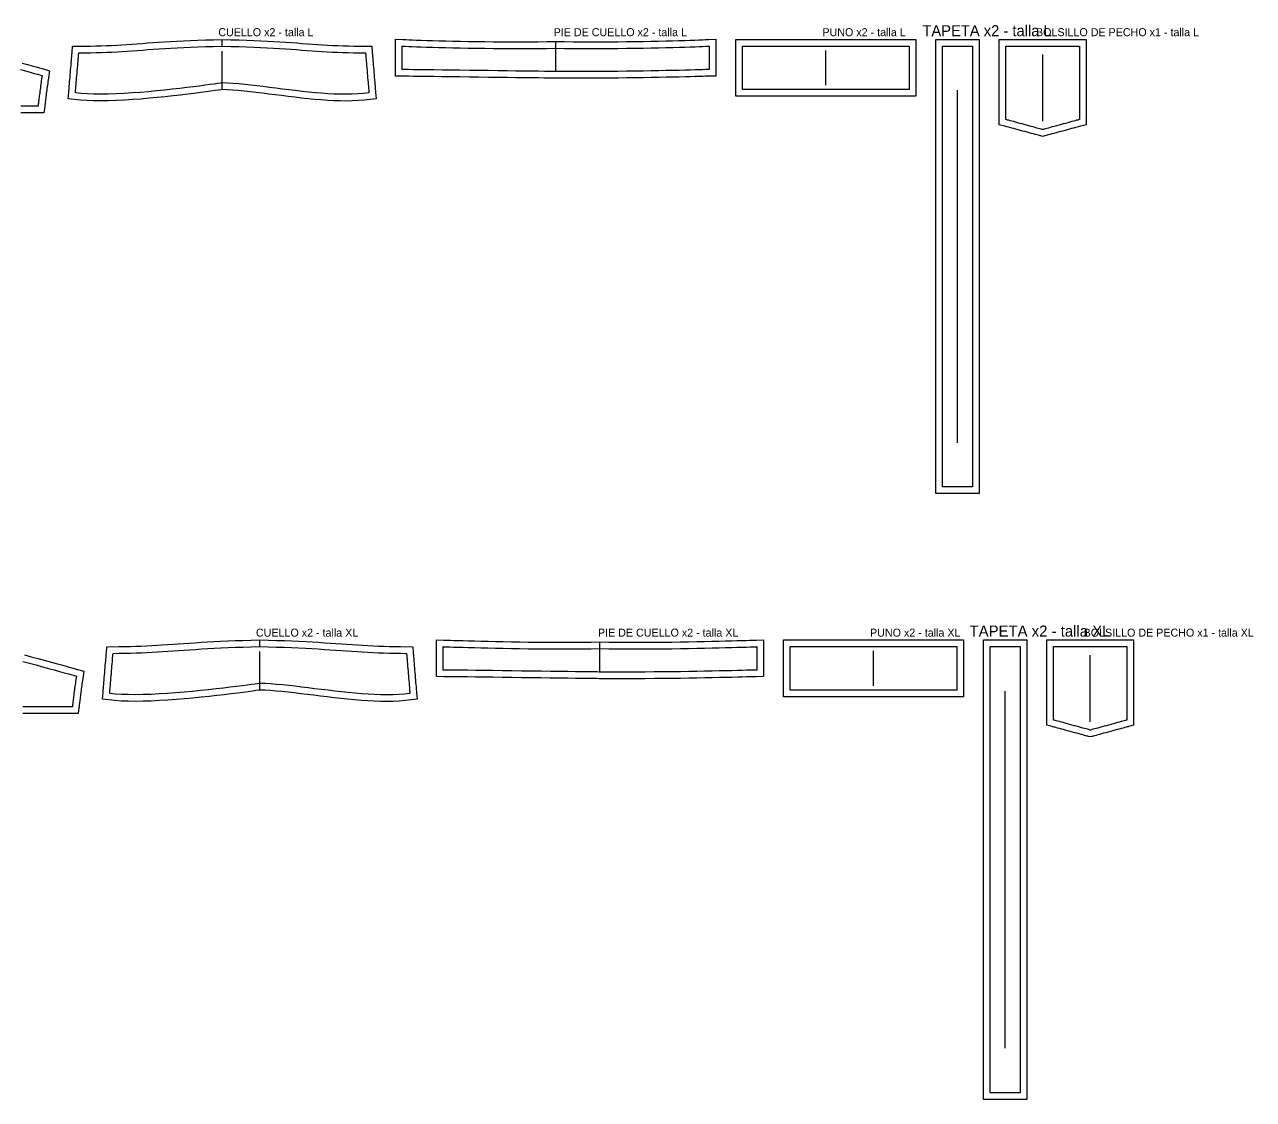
# Model space of a CAD drawing. Header units: centimetres. Extents: x -1 to 372, y -344 to 3.
# Drawn here: x 187.5 to 371.7, y -334.9 to -173.8 of the extents above; entities that cross this region are included whole.
import ezdxf

# ---------------------------------------------------------------- set-up
doc = ezdxf.new("R2010")
doc.units = ezdxf.units.CM
for name, color, linetype in [('15_SeamAllowance', 4, 'CONTINUOUS'), ('1_Boundary', 7, 'CONTINUOUS'), ('4_Notch', 1, 'CONTINUOUS'), ('5_Grainline', 3, 'CONTINUOUS'), ('8_Text', 7, 'CONTINUOUS')]:
    doc.layers.add(name, color=color, linetype=linetype)

msp = doc.modelspace()

# ---------------------------------------------------------------- linework, layer by layer
at = {"layer": '15_SeamAllowance'}
for points in [[(217.14, -175.9998), (218.4424, -176.0283), (219.6591, -176.0622), (220.8136, -176.1011), (221.9104, -176.1444), (222.9539, -176.1916), (223.9486, -176.242), (224.8991, -176.2951), (225.8097, -176.3501), (226.6849, -176.4065), (227.5291, -176.4636), (228.3468, -176.5208), (229.1424, -176.5775), (229.9205, -176.6331), (230.6855, -176.687), (231.442, -176.7385), (232.1947, -176.7871), (232.9481, -176.8322), (233.7069, -176.8731), (234.4759, -176.9094), (235.2599, -176.9404), (236.0635, -176.9656), (236.8916, -176.9843), (237.7488, -176.996), (239.5605, -177.0041), (239.6391, -177.9473), (239.6464, -178.035), (239.658, -178.1748), (239.6736, -178.3614), (239.6926, -178.5897), (239.7147, -178.8545), (239.7393, -179.1505), (239.7662, -179.4725), (239.7947, -179.8154), (239.8246, -180.1739), (239.8554, -180.5428), (239.8865, -180.917), (239.9177, -181.2911), (239.9485, -181.66), (239.9783, -182.0185), (240.0069, -182.3614), (240.0338, -182.6834), (240.0584, -182.9795), (240.0805, -183.2442), (240.0995, -183.4725), (240.1151, -183.6591), (240.1267, -183.7989), (240.134, -183.8866), (240.2166, -184.8776), (238.4365, -185.0919), (237.5664, -185.1616), (236.6743, -185.2018), (235.7621, -185.2154), (234.8322, -185.2048), (233.8867, -185.1725), (232.9281, -185.121), (231.9588, -185.0526), (230.9811, -184.9695), (229.9976, -184.8742), (229.0108, -184.7688), (228.0233, -184.6557), (227.0377, -184.537), (226.0567, -184.415), (225.0829, -184.2919), (224.1191, -184.17), (223.168, -184.0514), (222.2325, -183.9385), (221.3153, -183.8333), (220.4193, -183.738), (219.5476, -183.6549), (218.7032, -183.5861), (217.8892, -183.5336), (217.1934, -183.5033), (217.2084, -183.501), (216.9733, -183.536), (216.5961, -183.5911), (216.0878, -183.6638), (215.4593, -183.7516), (214.7215, -183.852), (213.8851, -183.9627), (212.9611, -184.0811), (211.9603, -184.2047), (210.8935, -184.3311), (209.7716, -184.4577), (208.6053, -184.5822), (207.4054, -184.702), (206.1826, -184.8148), (204.9478, -184.9178), (203.7115, -185.0088), (202.4843, -185.0852), (201.2766, -185.1445), (200.0989, -185.1841), (198.9613, -185.2014), (197.8734, -185.1938), (196.8445, -185.1584), (195.8831, -185.0918), (194.0629, -184.883), (194.146, -183.8866), (194.1533, -183.7989), (194.1649, -183.6591), (194.1805, -183.4725), (194.1995, -183.2442), (194.2216, -182.9795), (194.2462, -182.6834), (194.2731, -182.3614), (194.3017, -182.0185), (194.3315, -181.66), (194.3623, -181.2911), (194.3935, -180.917), (194.4246, -180.5428), (194.4554, -180.1739), (194.4853, -179.8154), (194.5138, -179.4725), (194.5407, -179.1505), (194.5653, -178.8545), (194.5874, -178.5897), (194.6064, -178.3614), (194.622, -178.1748), (194.6336, -178.035), (194.6409, -177.9473), (194.7195, -177.0041), (196.5312, -176.996), (197.3884, -176.9843), (198.2165, -176.9656), (199.0201, -176.9404), (199.8041, -176.9094), (200.5731, -176.8731), (201.3319, -176.8322), (202.0853, -176.7871), (202.838, -176.7385), (203.5945, -176.687), (204.3595, -176.6331), (205.1376, -176.5775), (205.9332, -176.5208), (206.7509, -176.4636), (207.5951, -176.4065), (208.4703, -176.3501), (209.3809, -176.2951), (210.3314, -176.242), (211.3261, -176.1916), (212.3696, -176.1444), (213.4664, -176.1011), (214.6209, -176.0622), (215.8376, -176.0283)], [(267.14, -176.2999), (268.4755, -176.3215), (269.8069, -176.3361), (271.1471, -176.3445), (272.4896, -176.3472), (273.8282, -176.3447), (275.1564, -176.3375), (276.468, -176.3262), (277.7566, -176.3112), (279.016, -176.2931), (280.2397, -176.2724), (281.4215, -176.2496), (282.555, -176.2253), (283.634, -176.1999), (284.6521, -176.174), (285.6031, -176.1481), (286.4807, -176.1227), (287.2784, -176.0983), (287.9901, -176.0755), (288.6094, -176.0548), (289.1301, -176.0367), (289.5458, -176.0218), (289.8502, -176.0104), (290.0372, -176.0033), (291.14, -175.9599), (291.14, -177.0177), (291.14, -177.0689), (291.14, -177.1504), (291.14, -177.2593), (291.14, -177.3924), (291.14, -177.5469), (291.14, -177.7195), (291.14, -177.9074), (291.14, -178.1074), (291.14, -178.3166), (291.14, -178.5318), (291.14, -178.75), (291.14, -178.9682), (291.14, -179.1834), (291.14, -179.3926), (291.14, -179.5926), (291.14, -179.7805), (291.14, -179.9531), (291.14, -180.1076), (291.14, -180.2407), (291.14, -180.3496), (291.14, -180.4311), (291.14, -180.4823), (291.14, -181.469), (290.1071, -181.5015), (289.9184, -181.5073), (289.612, -181.5166), (289.1942, -181.5288), (288.6713, -181.5436), (288.0497, -181.5606), (287.3355, -181.5794), (286.5351, -181.5997), (285.6548, -181.621), (284.7009, -181.643), (283.6796, -181.6652), (282.5972, -181.6873), (281.46, -181.7089), (280.2744, -181.7296), (279.0465, -181.7489), (277.7826, -181.7666), (276.4891, -181.7822), (275.1723, -181.7953), (273.8382, -181.8055), (272.4934, -181.8125), (271.1439, -181.8158), (269.7961, -181.8151), (268.4562, -181.8099), (267.1297, -181.8), (267.0105, -181.7984), (266.6744, -181.794), (266.1387, -181.787), (265.4233, -181.7777), (264.5481, -181.7663), (263.5332, -181.753), (262.3985, -181.7382), (261.164, -181.7221), (259.8496, -181.705), (258.4753, -181.6871), (257.0611, -181.6686), (255.627, -181.6499), (254.1928, -181.6312), (252.7786, -181.6128), (251.4043, -181.5948), (250.0899, -181.5777), (248.8554, -181.5616), (247.7207, -181.5468), (246.7058, -181.5336), (245.8307, -181.5221), (245.1152, -181.5128), (244.5795, -181.5058), (244.2434, -181.5014), (243.14, -181.487), (243.14, -180.4823), (243.14, -180.4311), (243.14, -180.3496), (243.14, -180.2407), (243.14, -180.1076), (243.14, -179.9531), (243.14, -179.7805), (243.14, -179.5926), (243.14, -179.3926), (243.14, -179.1834), (243.14, -178.9682), (243.14, -178.75), (243.14, -178.5318), (243.14, -178.3166), (243.14, -178.1074), (243.14, -177.9074), (243.14, -177.7195), (243.14, -177.5469), (243.14, -177.3924), (243.14, -177.2593), (243.14, -177.1504), (243.14, -177.0689), (243.14, -177.0177), (243.14, -175.9599), (244.2428, -176.0033), (244.4298, -176.0104), (244.7342, -176.0218), (245.1499, -176.0367), (245.6706, -176.0548), (246.2899, -176.0755), (247.0016, -176.0983), (247.7993, -176.1227), (248.6769, -176.1481), (249.6279, -176.174), (250.646, -176.1999), (251.725, -176.2253), (252.8585, -176.2496), (254.0403, -176.2724), (255.264, -176.2931), (256.5234, -176.3112), (257.812, -176.3262), (259.1236, -176.3375), (260.4518, -176.3447), (261.7904, -176.3472), (263.1329, -176.3445), (264.4731, -176.3361), (265.8045, -176.3215)], [(294.14, -176), (295.2666, -176), (295.6319, -176), (296.2142, -176), (296.9919, -176), (297.9431, -176), (299.0462, -176), (300.2796, -176), (301.6215, -176), (303.0502, -176), (304.5439, -176), (306.0811, -176), (307.64, -176), (309.1989, -176), (310.7361, -176), (312.2298, -176), (313.6585, -176), (315.0004, -176), (316.2337, -176), (317.3369, -176), (318.2881, -176), (319.0658, -176), (319.6481, -176), (320.0134, -176), (321.14, -176), (321.14, -177.0329), (321.14, -177.1279), (321.14, -177.2793), (321.14, -177.4815), (321.14, -177.7288), (321.14, -178.0156), (321.14, -178.3363), (321.14, -178.6852), (321.14, -179.0566), (321.14, -179.445), (321.14, -179.8447), (321.14, -180.25), (321.14, -180.6553), (321.14, -181.055), (321.14, -181.4434), (321.14, -181.8148), (321.14, -182.1637), (321.14, -182.4844), (321.14, -182.7712), (321.14, -183.0185), (321.14, -183.2207), (321.14, -183.3721), (321.14, -183.4671), (321.14, -184.5), (320.0134, -184.5), (319.6481, -184.5), (319.0658, -184.5), (318.2881, -184.5), (317.3369, -184.5), (316.2337, -184.5), (315.0004, -184.5), (313.6585, -184.5), (312.2298, -184.5), (310.7361, -184.5), (309.1989, -184.5), (307.64, -184.5), (306.0811, -184.5), (304.5439, -184.5), (303.0502, -184.5), (301.6215, -184.5), (300.2796, -184.5), (299.0462, -184.5), (297.9431, -184.5), (296.9919, -184.5), (296.2142, -184.5), (295.6319, -184.5), (295.2666, -184.5), (294.14, -184.5), (294.14, -183.4671), (294.14, -183.3721), (294.14, -183.2207), (294.14, -183.0185), (294.14, -182.7712), (294.14, -182.4844), (294.14, -182.1637), (294.14, -181.8148), (294.14, -181.4434), (294.14, -181.055), (294.14, -180.6553), (294.14, -180.25), (294.14, -179.8447), (294.14, -179.445), (294.14, -179.0566), (294.14, -178.6852), (294.14, -178.3363), (294.14, -178.0156), (294.14, -177.7288), (294.14, -177.4815), (294.14, -177.2793), (294.14, -177.1279), (294.14, -177.0329)], [(324.14, -176), (325.1628, -176), (325.2285, -176), (325.3334, -176), (325.4733, -176), (325.6446, -176), (325.8431, -176), (326.0651, -176), (326.3067, -176), (326.5638, -176), (326.8327, -176), (327.1094, -176), (327.39, -176), (327.6706, -176), (327.9473, -176), (328.2162, -176), (328.4733, -176), (328.7149, -176), (328.9369, -176), (329.1354, -176), (329.3067, -176), (329.4466, -176), (329.5515, -176), (329.6172, -176), (330.64, -176), (330.64, -177.3344), (330.64, -178.2992), (330.64, -179.8372), (330.64, -181.8911), (330.64, -184.4035), (330.64, -187.3172), (330.64, -190.5747), (330.64, -194.1189), (330.64, -197.8923), (330.64, -201.8377), (330.64, -205.8977), (330.64, -210.015), (330.64, -214.1323), (330.64, -218.1923), (330.64, -222.1377), (330.64, -225.9111), (330.64, -229.4553), (330.64, -232.7128), (330.64, -235.6265), (330.64, -238.1389), (330.64, -240.1928), (330.64, -241.7308), (330.64, -242.6956), (330.64, -244.03), (329.6172, -244.03), (329.5515, -244.03), (329.4466, -244.03), (329.3067, -244.03), (329.1354, -244.03), (328.9369, -244.03), (328.7149, -244.03), (328.4733, -244.03), (328.2162, -244.03), (327.9473, -244.03), (327.6706, -244.03), (327.39, -244.03), (327.1094, -244.03), (326.8327, -244.03), (326.5638, -244.03), (326.3067, -244.03), (326.0651, -244.03), (325.8431, -244.03), (325.6446, -244.03), (325.4733, -244.03), (325.3334, -244.03), (325.2285, -244.03), (325.1628, -244.03), (324.14, -244.03), (324.14, -242.6956), (324.14, -241.7308), (324.14, -240.1928), (324.14, -238.1389), (324.14, -235.6265), (324.14, -232.7128), (324.14, -229.4553), (324.14, -225.9111), (324.14, -222.1377), (324.14, -218.1923), (324.14, -214.1323), (324.14, -210.015), (324.14, -205.8977), (324.14, -201.8377), (324.14, -197.8923), (324.14, -194.1189), (324.14, -190.5747), (324.14, -187.3172), (324.14, -184.4035), (324.14, -181.8911), (324.14, -179.8372), (324.14, -178.2992), (324.14, -177.3344)], [(333.64, -176), (334.6957, -176), (334.8564, -176), (335.1127, -176), (335.4548, -176), (335.8734, -176), (336.3587, -176), (336.9014, -176), (337.4919, -176), (338.1205, -176), (338.7777, -176), (339.4541, -176), (340.14, -176), (340.8259, -176), (341.5023, -176), (342.1595, -176), (342.7881, -176), (343.3786, -176), (343.9212, -176), (344.4066, -176), (344.8252, -176), (345.1673, -176), (345.4236, -176), (345.5843, -176), (346.64, -176), (346.64, -177.0557), (346.64, -177.2164), (346.64, -177.4727), (346.64, -177.8148), (346.64, -178.2334), (346.64, -178.7188), (346.64, -179.2614), (346.64, -179.8519), (346.64, -180.4805), (346.64, -181.1377), (346.64, -181.8141), (346.64, -182.5), (346.64, -183.1859), (346.64, -183.8623), (346.64, -184.5195), (346.64, -185.1481), (346.64, -185.7386), (346.64, -186.2813), (346.64, -186.7666), (346.64, -187.1852), (346.64, -187.5273), (346.64, -187.7836), (346.64, -187.9443), (346.64, -188.7638), (345.8753, -188.9724), (345.7949, -188.9943), (345.6668, -189.0292), (345.4957, -189.0759), (345.2864, -189.1329), (345.0437, -189.1991), (344.7724, -189.2731), (344.4772, -189.3537), (344.1629, -189.4394), (343.8343, -189.529), (343.4961, -189.6212), (343.1531, -189.7148), (342.8102, -189.8083), (342.472, -189.9005), (342.1434, -189.9902), (341.829, -190.0759), (341.5338, -190.1564), (341.2625, -190.2304), (341.0198, -190.2966), (340.8105, -190.3537), (340.6394, -190.4003), (340.5113, -190.4352), (340.431, -190.4572), (340.14, -190.5365), (339.849, -190.4572), (339.7687, -190.4352), (339.6406, -190.4003), (339.4695, -190.3537), (339.2602, -190.2966), (339.0175, -190.2304), (338.7462, -190.1564), (338.451, -190.0759), (338.1366, -189.9902), (337.808, -189.9005), (337.4698, -189.8083), (337.1269, -189.7148), (336.7839, -189.6212), (336.4457, -189.529), (336.1171, -189.4394), (335.8028, -189.3537), (335.5076, -189.2731), (335.2363, -189.1991), (334.9936, -189.1329), (334.7843, -189.0759), (334.6132, -189.0292), (334.4851, -188.9943), (334.4047, -188.9724), (333.64, -188.7638), (333.64, -187.9443), (333.64, -187.7836), (333.64, -187.5273), (333.64, -187.1852), (333.64, -186.7666), (333.64, -186.2813), (333.64, -185.7386), (333.64, -185.1481), (333.64, -184.5195), (333.64, -183.8623), (333.64, -183.1859), (333.64, -182.5), (333.64, -181.8141), (333.64, -181.1377), (333.64, -180.4805), (333.64, -179.8519), (333.64, -179.2614), (333.64, -178.7188), (333.64, -178.2334), (333.64, -177.8148), (333.64, -177.4727), (333.64, -177.2164), (333.64, -177.0557)], [(222.78, -265.9998), (224.0849, -266.0283), (225.3087, -266.0622), (226.4746, -266.101), (227.5867, -266.1444), (228.649, -266.1916), (229.6655, -266.242), (230.6403, -266.295), (231.5775, -266.35), (232.4809, -266.4063), (233.3548, -266.4634), (234.203, -266.5206), (235.0297, -266.5773), (235.839, -266.6329), (236.6348, -266.6868), (237.4214, -266.7384), (238.2029, -266.787), (238.9834, -266.8321), (239.7673, -266.8731), (240.5588, -266.9094), (241.3621, -266.9404), (242.1816, -266.9656), (243.0215, -266.9843), (243.8862, -266.996), (245.7005, -267.0041), (245.7791, -267.9473), (245.7864, -268.035), (245.798, -268.1748), (245.8136, -268.3614), (245.8326, -268.5897), (245.8547, -268.8545), (245.8793, -269.1505), (245.9062, -269.4725), (245.9347, -269.8154), (245.9646, -270.1739), (245.9954, -270.5428), (246.0265, -270.917), (246.0577, -271.2911), (246.0885, -271.66), (246.1183, -272.0185), (246.1469, -272.3614), (246.1738, -272.6834), (246.1984, -272.9795), (246.2205, -273.2442), (246.2395, -273.4725), (246.2551, -273.6591), (246.2667, -273.7989), (246.274, -273.8866), (246.3566, -274.8779), (244.5734, -275.092), (243.696, -275.1616), (242.7923, -275.2018), (241.8651, -275.2154), (240.9166, -275.2048), (239.9497, -275.1726), (238.967, -275.1211), (237.9713, -275.0527), (236.9655, -274.9698), (235.9525, -274.8745), (234.9353, -274.7692), (233.9168, -274.6561), (232.9002, -274.5374), (231.8885, -274.4154), (230.8847, -274.2924), (229.8922, -274.1704), (228.914, -274.0518), (227.9534, -273.9388), (227.0137, -273.8335), (226.0983, -273.7382), (225.2105, -273.655), (224.3539, -273.5862), (223.5321, -273.5337), (222.8312, -273.5032), (222.8414, -273.5017), (222.5991, -273.5366), (222.2104, -273.5917), (221.6867, -273.6643), (221.0393, -273.7521), (220.2796, -273.8526), (219.4187, -273.9632), (218.468, -274.0815), (217.4388, -274.2051), (216.3424, -274.3314), (215.1899, -274.458), (213.9926, -274.5825), (212.7618, -274.7023), (211.5086, -274.8149), (210.2442, -274.918), (208.9796, -275.0089), (207.7259, -275.0853), (206.4939, -275.1445), (205.2945, -275.1841), (204.1382, -275.2014), (203.0351, -275.1938), (201.9948, -275.1584), (201.0261, -275.0918), (199.2029, -274.8834), (199.286, -273.8866), (199.2933, -273.7989), (199.3049, -273.6591), (199.3205, -273.4725), (199.3395, -273.2442), (199.3616, -272.9795), (199.3862, -272.6834), (199.4131, -272.3614), (199.4417, -272.0185), (199.4715, -271.66), (199.5023, -271.2911), (199.5335, -270.917), (199.5646, -270.5428), (199.5954, -270.1739), (199.6253, -269.8154), (199.6538, -269.4725), (199.6807, -269.1505), (199.7053, -268.8545), (199.7274, -268.5897), (199.7464, -268.3614), (199.762, -268.1748), (199.7736, -268.035), (199.7809, -267.9473), (199.8595, -267.0041), (201.6738, -266.996), (202.5385, -266.9843), (203.3784, -266.9656), (204.1979, -266.9404), (205.0012, -266.9094), (205.7927, -266.8731), (206.5766, -266.8321), (207.3571, -266.787), (208.1386, -266.7384), (208.9252, -266.6868), (209.721, -266.6329), (210.5303, -266.5773), (211.357, -266.5206), (212.2052, -266.4634), (213.0791, -266.4063), (213.9825, -266.35), (214.9197, -266.295), (215.8945, -266.242), (216.911, -266.1916), (217.9733, -266.1444), (219.0854, -266.101), (220.2513, -266.0622), (221.4751, -266.0283)], [(273.78, -266.2999), (275.118, -266.3215), (276.4567, -266.3361), (277.8085, -266.3445), (279.1666, -266.3472), (280.5243, -266.3447), (281.8747, -266.3375), (283.211, -266.3262), (284.5265, -266.3112), (285.8145, -266.2931), (287.0682, -266.2724), (288.2808, -266.2496), (289.4456, -266.2252), (290.5559, -266.1998), (291.6049, -266.1739), (292.5858, -266.148), (293.492, -266.1226), (294.3167, -266.0983), (295.0531, -266.0755), (295.6946, -266.0548), (296.2343, -266.0367), (296.6656, -266.0217), (296.9818, -266.0104), (297.1761, -266.0032), (298.28, -265.9615), (298.28, -267.0177), (298.28, -267.0689), (298.28, -267.1504), (298.28, -267.2593), (298.28, -267.3924), (298.28, -267.5469), (298.28, -267.7195), (298.28, -267.9074), (298.28, -268.1074), (298.28, -268.3166), (298.28, -268.5318), (298.28, -268.75), (298.28, -268.9682), (298.28, -269.1834), (298.28, -269.3926), (298.28, -269.5926), (298.28, -269.7805), (298.28, -269.9531), (298.28, -270.1076), (298.28, -270.2407), (298.28, -270.3496), (298.28, -270.4311), (298.28, -270.4823), (298.28, -271.4701), (297.2434, -271.5016), (297.0474, -271.5074), (296.7294, -271.5166), (296.2961, -271.5288), (295.7543, -271.5436), (295.1106, -271.5606), (294.3719, -271.5794), (293.5447, -271.5997), (292.6359, -271.621), (291.6521, -271.643), (290.6001, -271.6652), (289.4867, -271.6873), (288.3184, -271.7089), (287.102, -271.7296), (285.8443, -271.7489), (284.552, -271.7666), (283.2317, -271.7822), (281.8902, -271.7953), (280.5342, -271.8055), (279.1704, -271.8125), (277.8054, -271.8158), (276.4459, -271.8151), (275.0987, -271.8099), (273.7699, -271.8), (273.6482, -271.7984), (273.3049, -271.794), (272.7575, -271.787), (272.0265, -271.7777), (271.1323, -271.7663), (270.0954, -271.753), (268.936, -271.7382), (267.6746, -271.7221), (266.3317, -271.705), (264.9275, -271.6871), (263.4826, -271.6686), (262.0172, -271.6499), (260.5519, -271.6312), (259.1069, -271.6128), (257.7028, -271.5948), (256.3598, -271.5777), (255.0985, -271.5616), (253.9391, -271.5468), (252.9021, -271.5336), (252.008, -271.5221), (251.277, -271.5128), (250.7296, -271.5058), (250.3862, -271.5014), (249.28, -271.4873), (249.28, -270.4823), (249.28, -270.4311), (249.28, -270.3496), (249.28, -270.2407), (249.28, -270.1076), (249.28, -269.9531), (249.28, -269.7805), (249.28, -269.5926), (249.28, -269.3926), (249.28, -269.1834), (249.28, -268.9682), (249.28, -268.75), (249.28, -268.5318), (249.28, -268.3166), (249.28, -268.1074), (249.28, -267.9074), (249.28, -267.7195), (249.28, -267.5469), (249.28, -267.3924), (249.28, -267.2593), (249.28, -267.1504), (249.28, -267.0689), (249.28, -267.0177), (249.28, -265.9615), (250.3839, -266.0032), (250.5782, -266.0104), (250.8944, -266.0217), (251.3257, -266.0367), (251.8654, -266.0548), (252.5069, -266.0755), (253.2433, -266.0983), (254.068, -266.1226), (254.9742, -266.148), (255.9551, -266.1739), (257.0041, -266.1998), (258.1144, -266.2252), (259.2792, -266.2496), (260.4918, -266.2724), (261.7455, -266.2931), (263.0335, -266.3112), (264.349, -266.3262), (265.6853, -266.3375), (267.0357, -266.3447), (268.3934, -266.3472), (269.7515, -266.3445), (271.1033, -266.3361), (272.442, -266.3215)], [(301.28, -266), (302.4066, -266), (302.7719, -266), (303.3542, -266), (304.1319, -266), (305.0831, -266), (306.1862, -266), (307.4196, -266), (308.7615, -266), (310.1902, -266), (311.6839, -266), (313.2211, -266), (314.78, -266), (316.3389, -266), (317.8761, -266), (319.3698, -266), (320.7985, -266), (322.1404, -266), (323.3737, -266), (324.4769, -266), (325.4281, -266), (326.2058, -266), (326.7881, -266), (327.1534, -266), (328.28, -266), (328.28, -267.0329), (328.28, -267.1279), (328.28, -267.2793), (328.28, -267.4815), (328.28, -267.7288), (328.28, -268.0156), (328.28, -268.3363), (328.28, -268.6852), (328.28, -269.0566), (328.28, -269.445), (328.28, -269.8447), (328.28, -270.25), (328.28, -270.6553), (328.28, -271.055), (328.28, -271.4434), (328.28, -271.8148), (328.28, -272.1637), (328.28, -272.4844), (328.28, -272.7712), (328.28, -273.0185), (328.28, -273.2207), (328.28, -273.3721), (328.28, -273.4671), (328.28, -274.5), (327.1534, -274.5), (326.7881, -274.5), (326.2058, -274.5), (325.4281, -274.5), (324.4769, -274.5), (323.3737, -274.5), (322.1404, -274.5), (320.7985, -274.5), (319.3698, -274.5), (317.8761, -274.5), (316.3389, -274.5), (314.78, -274.5), (313.2211, -274.5), (311.6839, -274.5), (310.1902, -274.5), (308.7615, -274.5), (307.4196, -274.5), (306.1862, -274.5), (305.0831, -274.5), (304.1319, -274.5), (303.3542, -274.5), (302.7719, -274.5), (302.4066, -274.5), (301.28, -274.5), (301.28, -273.4671), (301.28, -273.3721), (301.28, -273.2207), (301.28, -273.0185), (301.28, -272.7712), (301.28, -272.4844), (301.28, -272.1637), (301.28, -271.8148), (301.28, -271.4434), (301.28, -271.055), (301.28, -270.6553), (301.28, -270.25), (301.28, -269.8447), (301.28, -269.445), (301.28, -269.0566), (301.28, -268.6852), (301.28, -268.3363), (301.28, -268.0156), (301.28, -267.7288), (301.28, -267.4815), (301.28, -267.2793), (301.28, -267.1279), (301.28, -267.0329)], [(331.28, -266), (332.3028, -266), (332.3685, -266), (332.4734, -266), (332.6133, -266), (332.7846, -266), (332.9831, -266), (333.2051, -266), (333.4467, -266), (333.7038, -266), (333.9727, -266), (334.2494, -266), (334.53, -266), (334.8106, -266), (335.0873, -266), (335.3562, -266), (335.6133, -266), (335.8549, -266), (336.0769, -266), (336.2754, -266), (336.4467, -266), (336.5866, -266), (336.6915, -266), (336.7572, -266), (337.78, -266), (337.78, -267.3386), (337.78, -268.3155), (337.78, -269.8729), (337.78, -271.9526), (337.78, -274.4966), (337.78, -277.4469), (337.78, -280.7454), (337.78, -284.3341), (337.78, -288.1549), (337.78, -292.1499), (337.78, -296.2609), (337.78, -300.43), (337.78, -304.5991), (337.78, -308.7101), (337.78, -312.7051), (337.78, -316.5259), (337.78, -320.1146), (337.78, -323.4131), (337.78, -326.3634), (337.78, -328.9074), (337.78, -330.9871), (337.78, -332.5445), (337.78, -333.5214), (337.78, -334.86), (336.7572, -334.86), (336.6915, -334.86), (336.5866, -334.86), (336.4467, -334.86), (336.2754, -334.86), (336.0769, -334.86), (335.8549, -334.86), (335.6133, -334.86), (335.3562, -334.86), (335.0873, -334.86), (334.8106, -334.86), (334.53, -334.86), (334.2494, -334.86), (333.9727, -334.86), (333.7038, -334.86), (333.4467, -334.86), (333.2051, -334.86), (332.9831, -334.86), (332.7846, -334.86), (332.6133, -334.86), (332.4734, -334.86), (332.3685, -334.86), (332.3028, -334.86), (331.28, -334.86), (331.28, -333.5214), (331.28, -332.5445), (331.28, -330.9871), (331.28, -328.9074), (331.28, -326.3634), (331.28, -323.4131), (331.28, -320.1146), (331.28, -316.5259), (331.28, -312.7051), (331.28, -308.7101), (331.28, -304.5991), (331.28, -300.43), (331.28, -296.2609), (331.28, -292.1499), (331.28, -288.1549), (331.28, -284.3341), (331.28, -280.7454), (331.28, -277.4469), (331.28, -274.4966), (331.28, -271.9526), (331.28, -269.8729), (331.28, -268.3155), (331.28, -267.3386)], [(340.78, -266), (341.8357, -266), (341.9964, -266), (342.2527, -266), (342.5948, -266), (343.0134, -266), (343.4987, -266), (344.0414, -266), (344.6319, -266), (345.2605, -266), (345.9177, -266), (346.5941, -266), (347.28, -266), (347.9659, -266), (348.6423, -266), (349.2995, -266), (349.9281, -266), (350.5186, -266), (351.0612, -266), (351.5466, -266), (351.9652, -266), (352.3073, -266), (352.5636, -266), (352.7243, -266), (353.78, -266), (353.78, -267.0557), (353.78, -267.2164), (353.78, -267.4727), (353.78, -267.8148), (353.78, -268.2334), (353.78, -268.7188), (353.78, -269.2614), (353.78, -269.8519), (353.78, -270.4805), (353.78, -271.1377), (353.78, -271.8141), (353.78, -272.5), (353.78, -273.1859), (353.78, -273.8623), (353.78, -274.5195), (353.78, -275.1481), (353.78, -275.7386), (353.78, -276.2813), (353.78, -276.7666), (353.78, -277.1852), (353.78, -277.5273), (353.78, -277.7836), (353.78, -277.9443), (353.78, -278.7638), (353.0153, -278.9724), (352.9349, -278.9943), (352.8068, -279.0292), (352.6357, -279.0759), (352.4264, -279.1329), (352.1837, -279.1991), (351.9124, -279.2731), (351.6172, -279.3537), (351.3029, -279.4394), (350.9743, -279.529), (350.6361, -279.6212), (350.2931, -279.7148), (349.9502, -279.8083), (349.612, -279.9005), (349.2834, -279.9902), (348.969, -280.0759), (348.6738, -280.1564), (348.4025, -280.2304), (348.1598, -280.2966), (347.9505, -280.3537), (347.7794, -280.4003), (347.6513, -280.4352), (347.571, -280.4572), (347.28, -280.5365), (346.989, -280.4572), (346.9087, -280.4352), (346.7806, -280.4003), (346.6095, -280.3537), (346.4002, -280.2966), (346.1575, -280.2304), (345.8862, -280.1564), (345.591, -280.0759), (345.2766, -279.9902), (344.948, -279.9005), (344.6098, -279.8083), (344.2669, -279.7148), (343.9239, -279.6212), (343.5857, -279.529), (343.2571, -279.4394), (342.9428, -279.3537), (342.6476, -279.2731), (342.3763, -279.1991), (342.1336, -279.1329), (341.9243, -279.0759), (341.7532, -279.0292), (341.6251, -278.9943), (341.5447, -278.9724), (340.78, -278.7638), (340.78, -277.9443), (340.78, -277.7836), (340.78, -277.5273), (340.78, -277.1852), (340.78, -276.7666), (340.78, -276.2813), (340.78, -275.7386), (340.78, -275.1481), (340.78, -274.5195), (340.78, -273.8623), (340.78, -273.1859), (340.78, -272.5), (340.78, -271.8141), (340.78, -271.1377), (340.78, -270.4805), (340.78, -269.8519), (340.78, -269.2614), (340.78, -268.7188), (340.78, -268.2334), (340.78, -267.8148), (340.78, -267.4727), (340.78, -267.2164), (340.78, -267.0557)]]:
    msp.add_lwpolyline(points, close=True, dxfattribs=at)
for points in [[(187.1755, -179.5324), (187.9516, -179.7495), (188.6457, -179.9436), (189.2442, -180.111), (189.7335, -180.2479), (190.0999, -180.3504), (190.3297, -180.4147), (191.2584, -180.6745), (191.092, -181.7979), (191.055, -182.0526), (191.0183, -182.3112), (190.982, -182.5721), (190.9461, -182.8339), (190.9108, -183.0953), (190.8763, -183.3547), (190.8427, -183.6108), (190.8101, -183.8622), (190.7787, -184.1075), (190.7485, -184.3453), (190.7198, -184.5741), (190.6926, -184.7925), (190.6671, -184.9993), (190.6434, -185.1929), (190.6216, -185.372), (190.602, -185.5351), (190.5845, -185.681), (190.5694, -185.8082), (190.5567, -185.9152), (190.5467, -186.0008), (190.5393, -186.0635), (190.5349, -186.1019), (190.4309, -187), (189.424, -187), (189.0894, -187), (188.556, -187), (187.8437, -187), (186.9724, -187)], [(187.5142, -268.2355), (188.5157, -268.5099), (189.5031, -268.7804), (190.4628, -269.0434), (191.3805, -269.2948), (192.2425, -269.531), (193.0349, -269.748), (193.7435, -269.9422), (194.3546, -270.1096), (194.8542, -270.2465), (195.2282, -270.349), (195.4629, -270.4133), (196.3991, -270.6698), (196.232, -271.7979), (196.195, -272.0526), (196.1583, -272.3112), (196.122, -272.5721), (196.0861, -272.8339), (196.0508, -273.0953), (196.0163, -273.3547), (195.9827, -273.6108), (195.9501, -273.8622), (195.9187, -274.1075), (195.8885, -274.3453), (195.8598, -274.5741), (195.8326, -274.7925), (195.8071, -274.9993), (195.7834, -275.1929), (195.7616, -275.372), (195.742, -275.5351), (195.7245, -275.681), (195.7094, -275.8082), (195.6967, -275.9152), (195.6867, -276.0008), (195.6793, -276.0635), (195.6749, -276.1019), (195.5709, -277), (194.5615, -277), (194.2196, -277), (193.6745, -277), (192.9467, -277), (192.0563, -277), (191.0237, -277), (189.8693, -277), (188.6133, -277), (187.2761, -277)]]:
    msp.add_lwpolyline(points, dxfattribs=at)
at = {"layer": '1_Boundary'}
for points in [[(217.14, -177), (218.4176, -177.028), (219.6284, -177.0617), (220.777, -177.1004), (221.868, -177.1435), (222.906, -177.1905), (223.8955, -177.2406), (224.8411, -177.2934), (225.7474, -177.3481), (226.619, -177.4043), (227.4605, -177.4612), (228.2763, -177.5183), (229.0712, -177.575), (229.8497, -177.6306), (230.6164, -177.6846), (231.3758, -177.7363), (232.1326, -177.7852), (232.8913, -177.8306), (233.6564, -177.8719), (234.4326, -177.9085), (235.2245, -177.9398), (236.0366, -177.9652), (236.8735, -177.9841), (237.7398, -177.9959), (238.64, -178), (238.6425, -178.0304), (238.6498, -178.1181), (238.6615, -178.2578), (238.677, -178.4444), (238.6961, -178.6727), (238.7181, -178.9375), (238.7428, -179.2335), (238.7696, -179.5556), (238.7982, -179.8984), (238.8281, -180.2569), (238.8588, -180.6259), (238.89, -181), (238.9212, -181.3741), (238.9519, -181.7431), (238.9818, -182.1016), (239.0104, -182.4444), (239.0372, -182.7665), (239.0619, -183.0625), (239.0839, -183.3273), (239.103, -183.5556), (239.1185, -183.7422), (239.1302, -183.8819), (239.1375, -183.9696), (239.14, -184), (238.3368, -184.0967), (237.504, -184.1634), (236.6443, -184.2021), (235.7604, -184.2153), (234.8549, -184.205), (233.9306, -184.1734), (232.9902, -184.1229), (232.0363, -184.0556), (231.0716, -183.9736), (230.0989, -183.8793), (229.1208, -183.7749), (228.14, -183.6625), (227.1592, -183.5444), (226.1811, -183.4227), (225.2084, -183.2998), (224.2437, -183.1778), (223.2898, -183.0589), (222.3494, -182.9453), (221.4251, -182.8393), (220.5196, -182.7431), (219.6357, -182.6588), (218.776, -182.5887), (217.9432, -182.535), (217.14, -182.5), (217.06, -182.5121), (216.8274, -182.5467), (216.4531, -182.6014), (215.9479, -182.6736), (215.3227, -182.761), (214.5884, -182.8609), (213.756, -182.9711), (212.8363, -183.0889), (211.8402, -183.2119), (210.7786, -183.3377), (209.6624, -183.4637), (208.5025, -183.5875), (207.3098, -183.7066), (206.0952, -183.8186), (204.8695, -183.9209), (203.6437, -184.0111), (202.4287, -184.0867), (201.2353, -184.1453), (200.0745, -184.1844), (198.9571, -184.2014), (197.8941, -184.1939), (196.8963, -184.1595), (195.9746, -184.0957), (195.14, -184), (195.1425, -183.9696), (195.1498, -183.8819), (195.1615, -183.7422), (195.177, -183.5556), (195.1961, -183.3273), (195.2181, -183.0625), (195.2428, -182.7665), (195.2696, -182.4444), (195.2982, -182.1016), (195.3281, -181.7431), (195.3588, -181.3741), (195.39, -181), (195.4212, -180.6259), (195.4519, -180.2569), (195.4818, -179.8984), (195.5104, -179.5556), (195.5372, -179.2335), (195.5619, -178.9375), (195.5839, -178.6727), (195.603, -178.4444), (195.6185, -178.2578), (195.6302, -178.1181), (195.6375, -178.0304), (195.64, -178), (196.5402, -177.9959), (197.4065, -177.9841), (198.2434, -177.9652), (199.0555, -177.9398), (199.8474, -177.9085), (200.6236, -177.8719), (201.3887, -177.8306), (202.1474, -177.7852), (202.9042, -177.7363), (203.6636, -177.6846), (204.4303, -177.6306), (205.2087, -177.575), (206.0037, -177.5183), (206.8195, -177.4612), (207.661, -177.4043), (208.5326, -177.3481), (209.4389, -177.2934), (210.3845, -177.2406), (211.374, -177.1905), (212.412, -177.1435), (213.503, -177.1004), (214.6516, -177.0617), (215.8624, -177.028), (217.14, -177)], [(267.14, -177.3), (268.4619, -177.3214), (269.7983, -177.3361), (271.1429, -177.3445), (272.4895, -177.3472), (273.8318, -177.3447), (275.1634, -177.3375), (276.4781, -177.3261), (277.7696, -177.3111), (279.0316, -177.293), (280.2578, -177.2722), (281.4418, -177.2494), (282.5775, -177.225), (283.6585, -177.1996), (284.6785, -177.1736), (285.6312, -177.1477), (286.5104, -177.1222), (287.3097, -177.0978), (288.0228, -177.075), (288.6435, -177.0543), (289.1655, -177.0361), (289.5824, -177.0211), (289.888, -177.0097), (290.0759, -177.0025), (290.14, -177), (290.14, -177.0177), (290.14, -177.0689), (290.14, -177.1504), (290.14, -177.2593), (290.14, -177.3924), (290.14, -177.5469), (290.14, -177.7195), (290.14, -177.9074), (290.14, -178.1074), (290.14, -178.3166), (290.14, -178.5318), (290.14, -178.75), (290.14, -178.9682), (290.14, -179.1834), (290.14, -179.3926), (290.14, -179.5926), (290.14, -179.7805), (290.14, -179.9531), (290.14, -180.1076), (290.14, -180.2407), (290.14, -180.3496), (290.14, -180.4311), (290.14, -180.4823), (290.14, -180.5), (290.0759, -180.502), (289.888, -180.5078), (289.5824, -180.517), (289.1655, -180.5292), (288.6435, -180.5439), (288.0228, -180.5609), (287.3097, -180.5798), (286.5104, -180.6), (285.6312, -180.6213), (284.6785, -180.6432), (283.6585, -180.6654), (282.5775, -180.6875), (281.4418, -180.709), (280.2578, -180.7297), (279.0316, -180.749), (277.7696, -180.7667), (276.4781, -180.7822), (275.1634, -180.7953), (273.8318, -180.8055), (272.4895, -180.8125), (271.1429, -180.8158), (269.7983, -180.8151), (268.4619, -180.81), (267.14, -180.8), (267.0235, -180.7985), (266.6875, -180.7941), (266.1517, -180.7871), (265.4363, -180.7778), (264.5612, -180.7664), (263.5462, -180.7531), (262.4116, -180.7383), (261.177, -180.7222), (259.8627, -180.7051), (258.4884, -180.6872), (257.0742, -180.6687), (255.64, -180.65), (254.2058, -180.6313), (252.7916, -180.6128), (251.4173, -180.5949), (250.103, -180.5778), (248.8684, -180.5617), (247.7337, -180.5469), (246.7188, -180.5336), (245.8437, -180.5222), (245.1283, -180.5129), (244.5925, -180.5059), (244.2565, -180.5015), (244.14, -180.5), (244.14, -180.4823), (244.14, -180.4311), (244.14, -180.3496), (244.14, -180.2407), (244.14, -180.1076), (244.14, -179.9531), (244.14, -179.7805), (244.14, -179.5926), (244.14, -179.3926), (244.14, -179.1834), (244.14, -178.9682), (244.14, -178.75), (244.14, -178.5318), (244.14, -178.3166), (244.14, -178.1074), (244.14, -177.9074), (244.14, -177.7195), (244.14, -177.5469), (244.14, -177.3924), (244.14, -177.2593), (244.14, -177.1504), (244.14, -177.0689), (244.14, -177.0177), (244.14, -177), (244.2041, -177.0025), (244.392, -177.0097), (244.6976, -177.0211), (245.1145, -177.0361), (245.6365, -177.0543), (246.2572, -177.075), (246.9703, -177.0978), (247.7696, -177.1222), (248.6488, -177.1477), (249.6015, -177.1736), (250.6215, -177.1996), (251.7025, -177.225), (252.8382, -177.2494), (254.0222, -177.2722), (255.2484, -177.293), (256.5104, -177.3111), (257.8019, -177.3261), (259.1166, -177.3375), (260.4482, -177.3447), (261.7905, -177.3472), (263.1371, -177.3445), (264.4817, -177.3361), (265.8181, -177.3214), (267.14, -177.3)], [(295.14, -177), (295.2666, -177), (295.6319, -177), (296.2142, -177), (296.9919, -177), (297.9431, -177), (299.0462, -177), (300.2796, -177), (301.6215, -177), (303.0502, -177), (304.5439, -177), (306.0811, -177), (307.64, -177), (309.1989, -177), (310.7361, -177), (312.2298, -177), (313.6585, -177), (315.0004, -177), (316.2337, -177), (317.3369, -177), (318.2881, -177), (319.0658, -177), (319.6481, -177), (320.0134, -177), (320.14, -177), (320.14, -177.0329), (320.14, -177.1279), (320.14, -177.2793), (320.14, -177.4815), (320.14, -177.7288), (320.14, -178.0156), (320.14, -178.3363), (320.14, -178.6852), (320.14, -179.0566), (320.14, -179.445), (320.14, -179.8447), (320.14, -180.25), (320.14, -180.6553), (320.14, -181.055), (320.14, -181.4434), (320.14, -181.8148), (320.14, -182.1637), (320.14, -182.4844), (320.14, -182.7712), (320.14, -183.0185), (320.14, -183.2207), (320.14, -183.3721), (320.14, -183.4671), (320.14, -183.5), (320.0134, -183.5), (319.6481, -183.5), (319.0658, -183.5), (318.2881, -183.5), (317.3369, -183.5), (316.2337, -183.5), (315.0004, -183.5), (313.6585, -183.5), (312.2298, -183.5), (310.7361, -183.5), (309.1989, -183.5), (307.64, -183.5), (306.0811, -183.5), (304.5439, -183.5), (303.0502, -183.5), (301.6215, -183.5), (300.2796, -183.5), (299.0462, -183.5), (297.9431, -183.5), (296.9919, -183.5), (296.2142, -183.5), (295.6319, -183.5), (295.2666, -183.5), (295.14, -183.5), (295.14, -183.4671), (295.14, -183.3721), (295.14, -183.2207), (295.14, -183.0185), (295.14, -182.7712), (295.14, -182.4844), (295.14, -182.1637), (295.14, -181.8148), (295.14, -181.4434), (295.14, -181.055), (295.14, -180.6553), (295.14, -180.25), (295.14, -179.8447), (295.14, -179.445), (295.14, -179.0566), (295.14, -178.6852), (295.14, -178.3363), (295.14, -178.0156), (295.14, -177.7288), (295.14, -177.4815), (295.14, -177.2793), (295.14, -177.1279), (295.14, -177.0329), (295.14, -177)], [(325.14, -177), (325.1628, -177), (325.2285, -177), (325.3334, -177), (325.4733, -177), (325.6446, -177), (325.8431, -177), (326.0651, -177), (326.3067, -177), (326.5638, -177), (326.8327, -177), (327.1094, -177), (327.39, -177), (327.6706, -177), (327.9473, -177), (328.2162, -177), (328.4733, -177), (328.7149, -177), (328.9369, -177), (329.1354, -177), (329.3067, -177), (329.4466, -177), (329.5515, -177), (329.6172, -177), (329.64, -177), (329.64, -177.3344), (329.64, -178.2992), (329.64, -179.8372), (329.64, -181.8911), (329.64, -184.4035), (329.64, -187.3172), (329.64, -190.5747), (329.64, -194.1189), (329.64, -197.8923), (329.64, -201.8377), (329.64, -205.8977), (329.64, -210.015), (329.64, -214.1323), (329.64, -218.1923), (329.64, -222.1377), (329.64, -225.9111), (329.64, -229.4553), (329.64, -232.7128), (329.64, -235.6265), (329.64, -238.1389), (329.64, -240.1928), (329.64, -241.7308), (329.64, -242.6956), (329.64, -243.03), (329.6172, -243.03), (329.5515, -243.03), (329.4466, -243.03), (329.3067, -243.03), (329.1354, -243.03), (328.9369, -243.03), (328.7149, -243.03), (328.4733, -243.03), (328.2162, -243.03), (327.9473, -243.03), (327.6706, -243.03), (327.39, -243.03), (327.1094, -243.03), (326.8327, -243.03), (326.5638, -243.03), (326.3067, -243.03), (326.0651, -243.03), (325.8431, -243.03), (325.6446, -243.03), (325.4733, -243.03), (325.3334, -243.03), (325.2285, -243.03), (325.1628, -243.03), (325.14, -243.03), (325.14, -242.6956), (325.14, -241.7308), (325.14, -240.1928), (325.14, -238.1389), (325.14, -235.6265), (325.14, -232.7128), (325.14, -229.4553), (325.14, -225.9111), (325.14, -222.1377), (325.14, -218.1923), (325.14, -214.1323), (325.14, -210.015), (325.14, -205.8977), (325.14, -201.8377), (325.14, -197.8923), (325.14, -194.1189), (325.14, -190.5747), (325.14, -187.3172), (325.14, -184.4035), (325.14, -181.8911), (325.14, -179.8372), (325.14, -178.2992), (325.14, -177.3344), (325.14, -177)], [(334.64, -177), (334.6957, -177), (334.8564, -177), (335.1127, -177), (335.4548, -177), (335.8734, -177), (336.3587, -177), (336.9014, -177), (337.4919, -177), (338.1205, -177), (338.7777, -177), (339.4541, -177), (340.14, -177), (340.8259, -177), (341.5023, -177), (342.1595, -177), (342.7881, -177), (343.3786, -177), (343.9212, -177), (344.4066, -177), (344.8252, -177), (345.1673, -177), (345.4236, -177), (345.5843, -177), (345.64, -177), (345.64, -177.0557), (345.64, -177.2164), (345.64, -177.4727), (345.64, -177.8148), (345.64, -178.2334), (345.64, -178.7188), (345.64, -179.2614), (345.64, -179.8519), (345.64, -180.4805), (345.64, -181.1377), (345.64, -181.8141), (345.64, -182.5), (345.64, -183.1859), (345.64, -183.8623), (345.64, -184.5195), (345.64, -185.1481), (345.64, -185.7386), (345.64, -186.2813), (345.64, -186.7666), (345.64, -187.1852), (345.64, -187.5273), (345.64, -187.7836), (345.64, -187.9443), (345.64, -188), (345.6121, -188.0076), (345.5318, -188.0295), (345.4037, -188.0645), (345.2326, -188.1111), (345.0233, -188.1682), (344.7806, -188.2344), (344.5093, -188.3084), (344.2141, -188.3889), (343.8998, -188.4746), (343.5711, -188.5642), (343.233, -188.6565), (342.89, -188.75), (342.547, -188.8435), (342.2089, -188.9358), (341.8802, -189.0254), (341.5659, -189.1111), (341.2707, -189.1916), (340.9994, -189.2656), (340.7567, -189.3318), (340.5474, -189.3889), (340.3763, -189.4355), (340.2482, -189.4705), (340.1679, -189.4924), (340.14, -189.5), (340.1121, -189.4924), (340.0318, -189.4705), (339.9037, -189.4355), (339.7326, -189.3889), (339.5233, -189.3318), (339.2806, -189.2656), (339.0093, -189.1916), (338.7141, -189.1111), (338.3998, -189.0254), (338.0711, -188.9358), (337.733, -188.8435), (337.39, -188.75), (337.047, -188.6565), (336.7089, -188.5642), (336.3802, -188.4746), (336.0659, -188.3889), (335.7707, -188.3084), (335.4994, -188.2344), (335.2567, -188.1682), (335.0474, -188.1111), (334.8763, -188.0645), (334.7482, -188.0295), (334.6679, -188.0076), (334.64, -188), (334.64, -187.9443), (334.64, -187.7836), (334.64, -187.5273), (334.64, -187.1852), (334.64, -186.7666), (334.64, -186.2813), (334.64, -185.7386), (334.64, -185.1481), (334.64, -184.5195), (334.64, -183.8623), (334.64, -183.1859), (334.64, -182.5), (334.64, -181.8141), (334.64, -181.1377), (334.64, -180.4805), (334.64, -179.8519), (334.64, -179.2614), (334.64, -178.7188), (334.64, -178.2334), (334.64, -177.8148), (334.64, -177.4727), (334.64, -177.2164), (334.64, -177.0557), (334.64, -177)], [(222.78, -267), (224.0601, -267.028), (225.2782, -267.0617), (226.4385, -267.1004), (227.545, -267.1435), (228.602, -267.1905), (229.6136, -267.2406), (230.5839, -267.2934), (231.517, -267.3481), (232.4172, -267.4043), (233.2885, -267.4612), (234.1352, -267.5183), (234.9612, -267.575), (235.7709, -267.6306), (236.5683, -267.6846), (237.3576, -267.7363), (238.143, -267.7852), (238.9285, -267.8306), (239.7183, -267.8719), (240.5166, -267.9085), (241.3275, -267.9398), (242.1551, -267.9652), (243.0036, -267.9841), (243.8772, -267.9959), (244.78, -268), (244.7825, -268.0304), (244.7898, -268.1181), (244.8015, -268.2578), (244.817, -268.4444), (244.8361, -268.6727), (244.8581, -268.9375), (244.8828, -269.2335), (244.9096, -269.5556), (244.9382, -269.8984), (244.9681, -270.2569), (244.9988, -270.6259), (245.03, -271), (245.0612, -271.3741), (245.0919, -271.7431), (245.1218, -272.1016), (245.1504, -272.4444), (245.1772, -272.7665), (245.2019, -273.0625), (245.2239, -273.3273), (245.243, -273.5556), (245.2585, -273.7422), (245.2702, -273.8819), (245.2775, -273.9696), (245.28, -274), (244.4743, -274.0967), (243.6342, -274.1634), (242.7628, -274.2021), (241.8633, -274.2153), (240.9389, -274.205), (239.9925, -274.1734), (239.0274, -274.1229), (238.0467, -274.0556), (237.0534, -273.9736), (236.0508, -273.8793), (235.042, -273.7749), (234.03, -273.6625), (233.018, -273.5444), (232.0092, -273.4227), (231.0066, -273.2998), (230.0133, -273.1778), (229.0326, -273.0589), (228.0675, -272.9453), (227.1211, -272.8393), (226.1967, -272.7431), (225.2972, -272.6588), (224.4258, -272.5887), (223.5857, -272.535), (222.78, -272.5), (222.6975, -272.5121), (222.4576, -272.5467), (222.0716, -272.6014), (221.5508, -272.6736), (220.9066, -272.761), (220.1503, -272.8609), (219.2932, -272.9711), (218.3467, -273.0889), (217.322, -273.2119), (216.2305, -273.3377), (215.0836, -273.4637), (213.8925, -273.5875), (212.6686, -273.7066), (211.4232, -273.8186), (210.1677, -273.9209), (208.9133, -274.0111), (207.6715, -274.0867), (206.4534, -274.1453), (205.2706, -274.1844), (204.1342, -274.2014), (203.0556, -274.1939), (202.0461, -274.1595), (201.1172, -274.0957), (200.28, -274), (200.2825, -273.9696), (200.2898, -273.8819), (200.3015, -273.7422), (200.317, -273.5556), (200.3361, -273.3273), (200.3581, -273.0625), (200.3828, -272.7665), (200.4096, -272.4444), (200.4382, -272.1016), (200.4681, -271.7431), (200.4988, -271.3741), (200.53, -271), (200.5612, -270.6259), (200.5919, -270.2569), (200.6218, -269.8984), (200.6504, -269.5556), (200.6772, -269.2335), (200.7019, -268.9375), (200.7239, -268.6727), (200.743, -268.4444), (200.7585, -268.2578), (200.7702, -268.1181), (200.7775, -268.0304), (200.78, -268), (201.6828, -267.9959), (202.5564, -267.9841), (203.4049, -267.9652), (204.2325, -267.9398), (205.0434, -267.9085), (205.8417, -267.8719), (206.6315, -267.8306), (207.417, -267.7852), (208.2024, -267.7363), (208.9917, -267.6846), (209.7891, -267.6306), (210.5987, -267.575), (211.4248, -267.5183), (212.2715, -267.4612), (213.1428, -267.4043), (214.043, -267.3481), (214.9761, -267.2934), (215.9464, -267.2406), (216.958, -267.1905), (218.015, -267.1435), (219.1215, -267.1004), (220.2818, -267.0617), (221.4999, -267.028), (222.78, -267)], [(273.78, -267.3), (275.1044, -267.3214), (276.4481, -267.3361), (277.8044, -267.3445), (279.1666, -267.3472), (280.5279, -267.3447), (281.8816, -267.3375), (283.2209, -267.3261), (284.5393, -267.3111), (285.8298, -267.293), (287.0858, -267.2722), (288.3007, -267.2494), (289.4675, -267.225), (290.5797, -267.1996), (291.6304, -267.1736), (292.613, -267.1477), (293.5207, -267.1222), (294.3469, -267.0978), (295.0847, -267.075), (295.7274, -267.0543), (296.2684, -267.0361), (296.7009, -267.0211), (297.0181, -267.0097), (297.2134, -267.0025), (297.28, -267), (297.28, -267.0177), (297.28, -267.0689), (297.28, -267.1504), (297.28, -267.2593), (297.28, -267.3924), (297.28, -267.5469), (297.28, -267.7195), (297.28, -267.9074), (297.28, -268.1074), (297.28, -268.3166), (297.28, -268.5318), (297.28, -268.75), (297.28, -268.9682), (297.28, -269.1834), (297.28, -269.3926), (297.28, -269.5926), (297.28, -269.7805), (297.28, -269.9531), (297.28, -270.1076), (297.28, -270.2407), (297.28, -270.3496), (297.28, -270.4311), (297.28, -270.4823), (297.28, -270.5), (297.2134, -270.502), (297.0181, -270.5078), (296.7009, -270.517), (296.2684, -270.5292), (295.7274, -270.5439), (295.0847, -270.5609), (294.3469, -270.5798), (293.5207, -270.6), (292.613, -270.6213), (291.6304, -270.6432), (290.5797, -270.6654), (289.4675, -270.6875), (288.3007, -270.709), (287.0858, -270.7297), (285.8298, -270.749), (284.5393, -270.7667), (283.2209, -270.7822), (281.8816, -270.7953), (280.5279, -270.8055), (279.1666, -270.8125), (277.8044, -270.8158), (276.4481, -270.8151), (275.1044, -270.81), (273.78, -270.8), (273.661, -270.7985), (273.3176, -270.7941), (272.7702, -270.7871), (272.0393, -270.7778), (271.1451, -270.7664), (270.1081, -270.7531), (268.9488, -270.7383), (267.6874, -270.7222), (266.3445, -270.7051), (264.9403, -270.6872), (263.4954, -270.6687), (262.03, -270.65), (260.5646, -270.6313), (259.1197, -270.6128), (257.7155, -270.5949), (256.3726, -270.5778), (255.1112, -270.5617), (253.9519, -270.5469), (252.9149, -270.5336), (252.0207, -270.5222), (251.2898, -270.5129), (250.7424, -270.5059), (250.399, -270.5015), (250.28, -270.5), (250.28, -270.4823), (250.28, -270.4311), (250.28, -270.3496), (250.28, -270.2407), (250.28, -270.1076), (250.28, -269.9531), (250.28, -269.7805), (250.28, -269.5926), (250.28, -269.3926), (250.28, -269.1834), (250.28, -268.9682), (250.28, -268.75), (250.28, -268.5318), (250.28, -268.3166), (250.28, -268.1074), (250.28, -267.9074), (250.28, -267.7195), (250.28, -267.5469), (250.28, -267.3924), (250.28, -267.2593), (250.28, -267.1504), (250.28, -267.0689), (250.28, -267.0177), (250.28, -267), (250.3466, -267.0025), (250.5419, -267.0097), (250.8591, -267.0211), (251.2916, -267.0361), (251.8326, -267.0543), (252.4753, -267.075), (253.2131, -267.0978), (254.0393, -267.1222), (254.947, -267.1477), (255.9296, -267.1736), (256.9803, -267.1996), (258.0925, -267.225), (259.2593, -267.2494), (260.4742, -267.2722), (261.7302, -267.293), (263.0207, -267.3111), (264.3391, -267.3261), (265.6784, -267.3375), (267.0321, -267.3447), (268.3934, -267.3472), (269.7556, -267.3445), (271.1119, -267.3361), (272.4556, -267.3214), (273.78, -267.3)], [(302.28, -267), (302.4066, -267), (302.7719, -267), (303.3542, -267), (304.1319, -267), (305.0831, -267), (306.1862, -267), (307.4196, -267), (308.7615, -267), (310.1902, -267), (311.6839, -267), (313.2211, -267), (314.78, -267), (316.3389, -267), (317.8761, -267), (319.3698, -267), (320.7985, -267), (322.1404, -267), (323.3737, -267), (324.4769, -267), (325.4281, -267), (326.2058, -267), (326.7881, -267), (327.1534, -267), (327.28, -267), (327.28, -267.0329), (327.28, -267.1279), (327.28, -267.2793), (327.28, -267.4815), (327.28, -267.7288), (327.28, -268.0156), (327.28, -268.3363), (327.28, -268.6852), (327.28, -269.0566), (327.28, -269.445), (327.28, -269.8447), (327.28, -270.25), (327.28, -270.6553), (327.28, -271.055), (327.28, -271.4434), (327.28, -271.8148), (327.28, -272.1637), (327.28, -272.4844), (327.28, -272.7712), (327.28, -273.0185), (327.28, -273.2207), (327.28, -273.3721), (327.28, -273.4671), (327.28, -273.5), (327.1534, -273.5), (326.7881, -273.5), (326.2058, -273.5), (325.4281, -273.5), (324.4769, -273.5), (323.3737, -273.5), (322.1404, -273.5), (320.7985, -273.5), (319.3698, -273.5), (317.8761, -273.5), (316.3389, -273.5), (314.78, -273.5), (313.2211, -273.5), (311.6839, -273.5), (310.1902, -273.5), (308.7615, -273.5), (307.4196, -273.5), (306.1862, -273.5), (305.0831, -273.5), (304.1319, -273.5), (303.3542, -273.5), (302.7719, -273.5), (302.4066, -273.5), (302.28, -273.5), (302.28, -273.4671), (302.28, -273.3721), (302.28, -273.2207), (302.28, -273.0185), (302.28, -272.7712), (302.28, -272.4844), (302.28, -272.1637), (302.28, -271.8148), (302.28, -271.4434), (302.28, -271.055), (302.28, -270.6553), (302.28, -270.25), (302.28, -269.8447), (302.28, -269.445), (302.28, -269.0566), (302.28, -268.6852), (302.28, -268.3363), (302.28, -268.0156), (302.28, -267.7288), (302.28, -267.4815), (302.28, -267.2793), (302.28, -267.1279), (302.28, -267.0329), (302.28, -267)], [(332.28, -267), (332.3028, -267), (332.3685, -267), (332.4734, -267), (332.6133, -267), (332.7846, -267), (332.9831, -267), (333.2051, -267), (333.4467, -267), (333.7038, -267), (333.9727, -267), (334.2494, -267), (334.53, -267), (334.8106, -267), (335.0873, -267), (335.3562, -267), (335.6133, -267), (335.8549, -267), (336.0769, -267), (336.2754, -267), (336.4467, -267), (336.5866, -267), (336.6915, -267), (336.7572, -267), (336.78, -267), (336.78, -267.3386), (336.78, -268.3155), (336.78, -269.8729), (336.78, -271.9526), (336.78, -274.4966), (336.78, -277.4469), (336.78, -280.7454), (336.78, -284.3341), (336.78, -288.1549), (336.78, -292.1499), (336.78, -296.2609), (336.78, -300.43), (336.78, -304.5991), (336.78, -308.7101), (336.78, -312.7051), (336.78, -316.5259), (336.78, -320.1146), (336.78, -323.4131), (336.78, -326.3634), (336.78, -328.9074), (336.78, -330.9871), (336.78, -332.5445), (336.78, -333.5214), (336.78, -333.86), (336.7572, -333.86), (336.6915, -333.86), (336.5866, -333.86), (336.4467, -333.86), (336.2754, -333.86), (336.0769, -333.86), (335.8549, -333.86), (335.6133, -333.86), (335.3562, -333.86), (335.0873, -333.86), (334.8106, -333.86), (334.53, -333.86), (334.2494, -333.86), (333.9727, -333.86), (333.7038, -333.86), (333.4467, -333.86), (333.2051, -333.86), (332.9831, -333.86), (332.7846, -333.86), (332.6133, -333.86), (332.4734, -333.86), (332.3685, -333.86), (332.3028, -333.86), (332.28, -333.86), (332.28, -333.5214), (332.28, -332.5445), (332.28, -330.9871), (332.28, -328.9074), (332.28, -326.3634), (332.28, -323.4131), (332.28, -320.1146), (332.28, -316.5259), (332.28, -312.7051), (332.28, -308.7101), (332.28, -304.5991), (332.28, -300.43), (332.28, -296.2609), (332.28, -292.1499), (332.28, -288.1549), (332.28, -284.3341), (332.28, -280.7454), (332.28, -277.4469), (332.28, -274.4966), (332.28, -271.9526), (332.28, -269.8729), (332.28, -268.3155), (332.28, -267.3386), (332.28, -267)], [(341.78, -267), (341.8357, -267), (341.9964, -267), (342.2527, -267), (342.5948, -267), (343.0134, -267), (343.4987, -267), (344.0414, -267), (344.6319, -267), (345.2605, -267), (345.9177, -267), (346.5941, -267), (347.28, -267), (347.9659, -267), (348.6423, -267), (349.2995, -267), (349.9281, -267), (350.5186, -267), (351.0612, -267), (351.5466, -267), (351.9652, -267), (352.3073, -267), (352.5636, -267), (352.7243, -267), (352.78, -267), (352.78, -267.0557), (352.78, -267.2164), (352.78, -267.4727), (352.78, -267.8148), (352.78, -268.2334), (352.78, -268.7188), (352.78, -269.2614), (352.78, -269.8519), (352.78, -270.4805), (352.78, -271.1377), (352.78, -271.8141), (352.78, -272.5), (352.78, -273.1859), (352.78, -273.8623), (352.78, -274.5195), (352.78, -275.1481), (352.78, -275.7386), (352.78, -276.2813), (352.78, -276.7666), (352.78, -277.1852), (352.78, -277.5273), (352.78, -277.7836), (352.78, -277.9443), (352.78, -278), (352.7521, -278.0076), (352.6718, -278.0295), (352.5437, -278.0645), (352.3726, -278.1111), (352.1633, -278.1682), (351.9206, -278.2344), (351.6493, -278.3084), (351.3541, -278.3889), (351.0398, -278.4746), (350.7111, -278.5642), (350.373, -278.6565), (350.03, -278.75), (349.687, -278.8435), (349.3489, -278.9358), (349.0202, -279.0254), (348.7059, -279.1111), (348.4107, -279.1916), (348.1394, -279.2656), (347.8967, -279.3318), (347.6874, -279.3889), (347.5163, -279.4355), (347.3882, -279.4705), (347.3079, -279.4924), (347.28, -279.5), (347.2521, -279.4924), (347.1718, -279.4705), (347.0437, -279.4355), (346.8726, -279.3889), (346.6633, -279.3318), (346.4206, -279.2656), (346.1493, -279.1916), (345.8541, -279.1111), (345.5398, -279.0254), (345.2111, -278.9358), (344.873, -278.8435), (344.53, -278.75), (344.187, -278.6565), (343.8489, -278.5642), (343.5202, -278.4746), (343.2059, -278.3889), (342.9107, -278.3084), (342.6394, -278.2344), (342.3967, -278.1682), (342.1874, -278.1111), (342.0163, -278.0645), (341.8882, -278.0295), (341.8079, -278.0076), (341.78, -278), (341.78, -277.9443), (341.78, -277.7836), (341.78, -277.5273), (341.78, -277.1852), (341.78, -276.7666), (341.78, -276.2813), (341.78, -275.7386), (341.78, -275.1481), (341.78, -274.5195), (341.78, -273.8623), (341.78, -273.1859), (341.78, -272.5), (341.78, -271.8141), (341.78, -271.1377), (341.78, -270.4805), (341.78, -269.8519), (341.78, -269.2614), (341.78, -268.7188), (341.78, -268.2334), (341.78, -267.8148), (341.78, -267.4727), (341.78, -267.2164), (341.78, -267.0557), (341.78, -267)]]:
    msp.add_lwpolyline(points, close=True, dxfattribs=at)
for points in [[(186.9062, -180.4954), (187.6822, -180.7125), (188.3763, -180.9067), (188.9748, -181.0741), (189.4641, -181.2109), (189.8305, -181.3134), (190.0603, -181.3777), (190.14, -181.4), (190.1025, -181.6529), (190.0652, -181.9106), (190.0281, -182.1719), (189.9914, -182.4352), (189.9552, -182.6992), (189.9197, -182.9625), (189.8849, -183.2237), (189.8511, -183.4815), (189.8183, -183.7344), (189.7867, -183.981), (189.7564, -184.22), (189.7275, -184.45), (189.7002, -184.6696), (189.6745, -184.8773), (189.6507, -185.0719), (189.6289, -185.2519), (189.6091, -185.4159), (189.5916, -185.5625), (189.5763, -185.6904), (189.5636, -185.7981), (189.5535, -185.8844), (189.5461, -185.9477), (189.5415, -185.9867), (189.54, -186), (189.424, -186), (189.0894, -186), (188.556, -186), (187.8437, -186), (186.9724, -186)], [(187.25, -269.2), (188.2514, -269.4744), (189.2389, -269.7449), (190.1985, -270.0078), (191.1163, -270.2593), (191.9783, -270.4954), (192.7706, -270.7125), (193.4793, -270.9067), (194.0904, -271.0741), (194.5899, -271.2109), (194.964, -271.3134), (195.1987, -271.3777), (195.28, -271.4), (195.2425, -271.6529), (195.2052, -271.9106), (195.1681, -272.1719), (195.1314, -272.4352), (195.0952, -272.6992), (195.0597, -272.9625), (195.0249, -273.2237), (194.9911, -273.4815), (194.9583, -273.7344), (194.9267, -273.981), (194.8964, -274.22), (194.8675, -274.45), (194.8402, -274.6696), (194.8145, -274.8773), (194.7907, -275.0719), (194.7689, -275.2519), (194.7491, -275.4159), (194.7316, -275.5625), (194.7163, -275.6904), (194.7036, -275.7981), (194.6935, -275.8844), (194.6861, -275.9477), (194.6815, -275.9867), (194.68, -276), (194.5615, -276), (194.2196, -276), (193.6745, -276), (192.9467, -276), (192.0563, -276), (191.0237, -276), (189.8693, -276), (188.6133, -276), (187.2761, -276)]]:
    msp.add_lwpolyline(points, dxfattribs=at)
at = {"layer": '4_Notch'}
for p, q in [((217.14, -177), (217.14, -176.1)), ((267.14, -177.3), (267.14, -176.4)), ((267.14, -180.8), (267.14, -179.9)), ((217.14, -182.5), (217.14, -181.6)), ((222.78, -267), (222.78, -266.1)), ((273.78, -267.3), (273.78, -266.4)), ((273.78, -270.8), (273.78, -269.9)), ((222.78, -272.5), (222.78, -271.6))]:
    msp.add_line(p, q, dxfattribs=at)
at = {"layer": '5_Grainline'}
for p, q in [((217.14, -183.4938), (217.14, -177.7215)), ((267.14, -180.4342), (267.14, -177.3816)), ((307.64, -182.85), (307.64, -177.65)), ((340.14, -188.25), (340.14, -178.25)), ((327.39, -236.427), (327.39, -183.603)), ((222.78, -273.4938), (222.78, -267.7215)), ((273.78, -270.4342), (273.78, -267.3816)), ((314.78, -272.85), (314.78, -267.65)), ((347.28, -278.25), (347.28, -268.25)), ((334.53, -327.174), (334.53, -273.686))]:
    msp.add_line(p, q, dxfattribs=at)

# ---------------------------------------------------------------- texts
at = {"layer": '8_Text'}
for s, height, p in [('CUELLO x2 - talla L', 1.2, (216.5628, -175.5)), ('PIE DE CUELLO x2 - talla L', 1.2, (266.8347, -175.5)), ('PUNO x2 - talla L', 1.2, (307.12, -175.5)), ('TAPETA x2 - talla L', 1.6508, (322.1076, -175.5)), ('BOLSILLO DE PECHO x1 - talla L', 1.2, (339.14, -175.5)), ('CUELLO x2 - talla XL', 1.2, (222.2028, -265.5)), ('PIE DE CUELLO x2 - talla XL', 1.2, (273.4747, -265.5)), ('PUNO x2 - talla XL', 1.2, (314.26, -265.5)), ('TAPETA x2 - talla XL', 1.6715, (329.1812, -265.5)), ('BOLSILLO DE PECHO x1 - talla XL', 1.2, (346.28, -265.5))]:
    msp.add_text(s, height=height, dxfattribs=at).set_placement(p)

doc.saveas('drawing.dxf')
